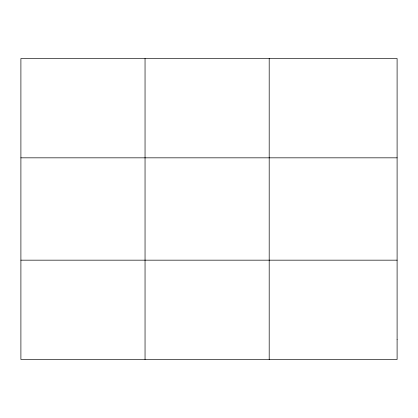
<?xml version="1.0" encoding="UTF-8"?>
<svg xmlns="http://www.w3.org/2000/svg" width="418" height="418" viewBox="0 0 418 418"><rect width="100%" height="100%" fill="white"/><g stroke="black" fill="none" stroke-linecap="round" stroke-linejoin="round"><path stroke-width="0.63" d="M145.046 58.51L145.046 359.49M269.192 58.51L269.192 359.49M20.9 157.832L397.1 157.832M20.9 260.168L397.1 260.168M397.1 339.625L397.1 359.49L20.9 359.49L20.9 58.51L397.1 58.51L397.1 339.625"/></g></svg>
